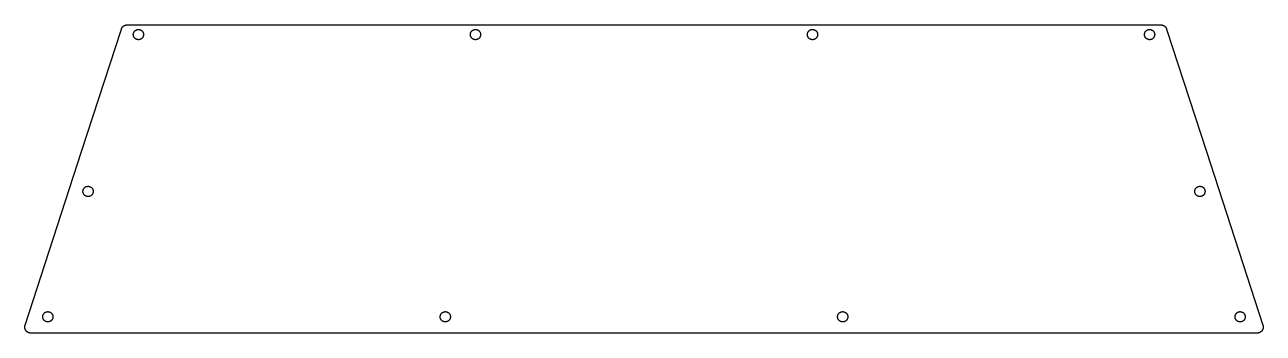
# Model space of a CAD drawing. Header units: inches. Extents: x 13.9 to 37.8, y 37.6 to 43.5.
import ezdxf

# ---------------------------------------------------------------- set-up
doc = ezdxf.new("R2010")
doc.units = ezdxf.units.IN
doc.header["$MEASUREMENT"] = 0
doc.layers.add('cut white', color=1, linetype='Continuous', true_color=0xfb0007)

msp = doc.modelspace()

# ---------------------------------------------------------------- linework, layer by layer
at = {"layer": 'cut white'}
for p, q in [((15.015, 41.069), (15.782, 43.421)), ((35.893, 43.421), (36.66, 41.069)), ((13.927, 37.734), (15.015, 41.069)), ((36.66, 41.069), (37.748, 37.734))]:
    msp.add_line(p, q, dxfattribs=at)
for points, weights in [([(15.782, 43.421), (15.809, 43.503), (15.894, 43.503)], [1, 0.809348720072, 1]), ([(35.781, 43.503), (35.866, 43.503), (35.893, 43.421)], [1, 0.809348720074, 1])]:
    msp.add_rational_spline(points, weights, degree=2, dxfattribs=at)
for points in [[(15.894, 43.503), (25.838, 43.503), (35.781, 43.503)], [(37.636, 37.58), (25.838, 37.58), (14.04, 37.58)]]:
    msp.add_open_spline(points, degree=2, dxfattribs=at)
for points, weights, knots in [([(16.207, 43.316), (16.207, 43.414), (16.108, 43.414), (16.01, 43.414), (16.01, 43.316), (16.01, 43.217), (16.108, 43.217), (16.207, 43.217), (16.207, 43.316)], [1, 0.707106781187, 1, 0.707106781187, 1, 0.707106781187, 1, 0.707106781187, 1], [0, 0, 0, 3.926991, 3.926991, 7.853982, 7.853982, 11.780972, 11.780972, 15.707963, 15.707963, 15.707963]), ([(22.693, 43.316), (22.693, 43.414), (22.594, 43.414), (22.496, 43.414), (22.496, 43.316), (22.496, 43.217), (22.594, 43.217), (22.693, 43.217), (22.693, 43.316)], [1, 0.707106781187, 1, 0.707106781187, 1, 0.707106781187, 1, 0.707106781187, 1], [0, 0, 0, 3.926991, 3.926991, 7.853982, 7.853982, 11.780972, 11.780972, 15.707963, 15.707963, 15.707963]), ([(29.179, 43.316), (29.179, 43.414), (29.081, 43.414), (28.982, 43.414), (28.982, 43.316), (28.982, 43.217), (29.081, 43.217), (29.179, 43.217), (29.179, 43.316)], [1, 0.707106781187, 1, 0.707106781187, 1, 0.707106781187, 1, 0.707106781187, 1], [0, 0, 0, 3.926991, 3.926991, 7.853982, 7.853982, 11.780972, 11.780972, 15.707963, 15.707963, 15.707963]), ([(35.665, 43.316), (35.665, 43.414), (35.567, 43.414), (35.469, 43.414), (35.469, 43.316), (35.469, 43.217), (35.567, 43.217), (35.665, 43.217), (35.665, 43.316)], [1, 0.707106781187, 1, 0.707106781187, 1, 0.707106781187, 1, 0.707106781187, 1], [0, 0, 0, 3.926991, 3.926991, 7.853982, 7.853982, 11.780972, 11.780972, 15.707963, 15.707963, 15.707963]), ([(15.238, 40.303), (15.238, 40.401), (15.14, 40.401), (15.041, 40.401), (15.041, 40.303), (15.041, 40.204), (15.14, 40.204), (15.238, 40.204), (15.238, 40.303)], [1, 0.707106781187, 1, 0.707106781187, 1, 0.707106781187, 1, 0.707106781187, 1], [0, 0, 0, 3.926991, 3.926991, 7.853982, 7.853982, 11.780972, 11.780972, 15.707963, 15.707963, 15.707963]), ([(36.634, 40.303), (36.634, 40.401), (36.535, 40.401), (36.437, 40.401), (36.437, 40.303), (36.437, 40.204), (36.535, 40.204), (36.634, 40.204), (36.634, 40.303)], [1, 0.707106781187, 1, 0.707106781187, 1, 0.707106781187, 1, 0.707106781187, 1], [0, 0, 0, 3.926991, 3.926991, 7.853982, 7.853982, 11.780972, 11.780972, 15.707963, 15.707963, 15.707963]), ([(14.464, 37.894), (14.464, 37.993), (14.366, 37.993), (14.267, 37.993), (14.267, 37.894), (14.267, 37.796), (14.366, 37.796), (14.464, 37.796), (14.464, 37.894)], [1, 0.707106900396, 1, 0.707106781187, 1, 0.707106781187, 1, 0.707106900396, 1], [0, 0, 0, 3.92699, 3.92699, 7.853982, 7.853982, 11.780973, 11.780973, 15.707963, 15.707963, 15.707963]), ([(22.112, 37.894), (22.112, 37.993), (22.014, 37.993), (21.915, 37.993), (21.915, 37.894), (21.915, 37.796), (22.014, 37.796), (22.112, 37.796), (22.112, 37.894)], [1, 0.707106781187, 1, 0.707106781187, 1, 0.707106781187, 1, 0.707106781187, 1], [0, 0, 0, 3.926991, 3.926991, 7.853982, 7.853982, 11.780972, 11.780972, 15.707963, 15.707963, 15.707963]), ([(29.76, 37.894), (29.76, 37.993), (29.662, 37.993), (29.563, 37.993), (29.563, 37.894), (29.563, 37.796), (29.662, 37.796), (29.76, 37.796), (29.76, 37.894)], [1, 0.707106781187, 1, 0.707106781187, 1, 0.707106781187, 1, 0.707106781187, 1], [0, 0, 0, 3.926991, 3.926991, 7.853982, 7.853982, 11.780972, 11.780972, 15.707963, 15.707963, 15.707963]), ([(37.408, 37.894), (37.408, 37.993), (37.309, 37.993), (37.211, 37.993), (37.211, 37.894), (37.211, 37.796), (37.309, 37.796), (37.408, 37.796), (37.408, 37.894)], [1, 0.707106781187, 1, 0.707106781187, 1, 0.707106781187, 1, 0.707106781187, 1], [0, 0, 0, 3.926991, 3.926991, 7.853982, 7.853982, 11.780972, 11.780972, 15.707963, 15.707963, 15.707963]), ([(14.04, 37.58), (13.979, 37.58), (13.944, 37.628), (13.909, 37.677), (13.927, 37.734)], [1, 0.890878330607, 1, 0.890878330607, 1], [1306.544345, 1306.544345, 1306.544345, 1309.373472, 1309.373472, 1312.2026, 1312.2026, 1312.2026]), ([(37.748, 37.734), (37.767, 37.677), (37.731, 37.628), (37.696, 37.58), (37.636, 37.58)], [1, 0.890878330607, 1, 0.890878330607, 1], [1248.377018, 1248.377018, 1248.377018, 1251.206145, 1251.206145, 1254.035272, 1254.035272, 1254.035272])]:
    msp.add_rational_spline(points, weights, degree=2, knots=knots, dxfattribs=at)

doc.saveas('drawing.dxf')
